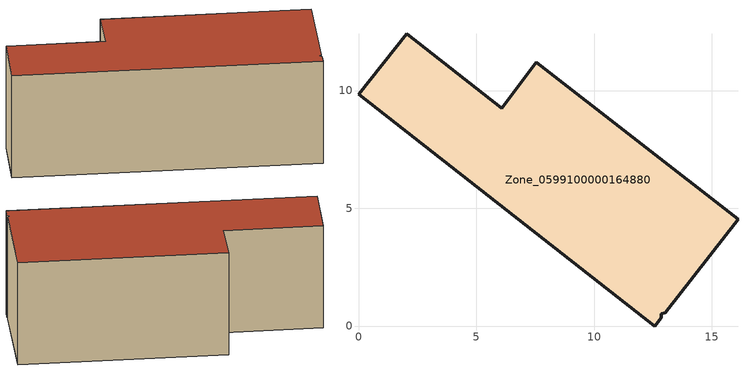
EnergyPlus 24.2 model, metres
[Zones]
Zone_0599100000164880
 floor ground (C_G): 7.55,11.2 16.11,4.54 13.03,0.57 12.86,0.53 12.87,0.36 12.58,0 0,9.84 2.05,12.4 6.09,9.25 z3.37
 wall outside (C_F): 16.11,4.54 7.55,11.2 6.09,9.25 2.05,12.4 0,9.84 12.58,0 12.87,0.36 12.86,0.53 13.03,0.57 16.11,4.54 z3.37:9.25
 roof outside (C_R): 12.86,0.53 13.03,0.57 16.11,4.54 7.55,11.2 6.09,9.25 2.05,12.4 0,9.84 12.58,0 12.87,0.36 z9.25
[BUILDING]
Pand.0599100000164880: North Axis=0; Terrain=City; Loads Convergence Tolerance Value=0.04; Temperature Convergence Tolerance Value=0.4; Solar Distribution=FullExterior; Maximum Number of Warmup Days=25; Minimum Number of Warmup Days=1
[Site:Location]
Rotterdam.The.Hague.AP_ZH_NLD Design_Conditions: Latitude=51.96; Longitude=4.45; Time Zone=1; Elevation=-4.5
[SITE:GROUNDTEMPERATURE:BUILDINGSURFACE]
18, 18, 18, 18, 18, 18, 18, 18, 18, 18, 18, 18
[MATERIAL] Thermal Absorptance=0.9; Solar Absorptance=0.7; Visible Absorptance=0.7
Name | Roughness | Thickness | Conductivity | Density | Specific Heat
G.TI.1946 | MediumSmooth | 0.15 | 1 | 540 | 1210
F.TI.1946 | Rough | 0.3 | 0.857143 | 1920 | 840
R.TI.1946 | MediumRough | 0.2 | 0.1 | 1500 | 1000
[CONSTRUCTION]
C_G: G.TI.1946
C_F: F.TI.1946
C_R: R.TI.1946
[ZONE]
Zone_0599100000164880: Type=1; Multiplier=1; Ceiling Height=Autocalculate; Volume=Autocalculate; Floor Area=autocalculate; Part of Total Floor Area=Yes
[ZONEINFILTRATION:DESIGNFLOWRATE]
Infil_Zone_0599100000164880: Zone or ZoneList or Space or SpaceList=Zone_0599100000164880; Schedule=AlwaysOn; Design Flow Rate Calculation Method=Flow/Area; Flow Rate per Floor Area=0.003; Constant Term Coefficient=1; Temperature Term Coefficient=0; Velocity Term Coefficient=0; Velocity Squared Term Coefficient=0
[HVACTEMPLATE:ZONE:IDEALLOADSAIRSYSTEM]
Zone_0599100000164880: Maximum Heating Supply Air Temperature=50; Minimum Cooling Supply Air Temperature=13; Maximum Heating Supply Air Humidity Ratio=0.0156; Minimum Cooling Supply Air Humidity Ratio=0.0077; Heating Limit=NoLimit; Cooling Limit=NoLimit; Dehumidification Control Type=ConstantSensibleHeatRatio; Cooling Sensible Heat Ratio=0.7; Dehumidification Setpoint=60; Humidification Control Type=None; Humidification Setpoint=30; Outdoor Air Method=None; Outdoor Air Flow Rate per Person=0.00944; Outdoor Air Flow Rate per Zone Floor Area=0; Outdoor Air Flow Rate per Zone=0; Demand Controlled Ventilation Type=None; Outdoor Air Economizer Type=NoEconomizer; Heat Recovery Type=None; Sensible Heat Recovery Effectiveness=0.7; Latent Heat Recovery Effectiveness=0.65
[ZONECONTROL:THERMOSTAT]
ThermostatControl_Zone_0599100000164880: Zone or ZoneList=Zone_0599100000164880; Control Type Schedule=DualSetpointControlType; Control 1=Thermostat_Zone_0599100000164880; Temperature Difference Between Cutout And Setpoint=0
[THERMOSTATSETPOINT:DUALSETPOINT]
Thermostat_Zone_0599100000164880: Heating Setpoint Temperature Schedule=HeatingSetpoint_Zone_0599100000164880; Cooling Setpoint Temperature Schedule=CoolingSetpoint_Zone_0599100000164880
[SCHEDULE:COMPACT]
HeatingSetpoint_Zone_0599100000164880: Through: 12/31, For: AllDays, Until: 24:00, 21
CoolingSetpoint_Zone_0599100000164880: Through: 12/31, For: AllDays, Until: 24:00, 24
DualSetpointControlType: Through: 12/31, For: AllDays, Until: 24:00, 4
AlwaysOn: Through: 12/31, For: AllDays, Until: 24:00, 1
